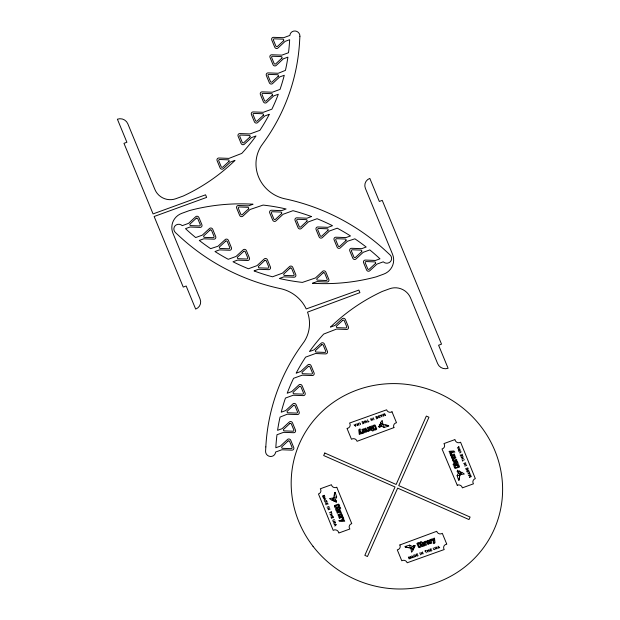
<?xml version="1.0" encoding="UTF-8"?>
<svg xmlns="http://www.w3.org/2000/svg" width="620" height="620" viewBox="0 0 620 620"><rect width="100%" height="100%" fill="white"/><g stroke="black" fill="none" stroke-linecap="round" stroke-linejoin="round"><path stroke-width="0.93" d="M334.18 495.481L334.583 492.435L334.862 493.132L333.304 499.658L334.482 501.464L336.675 496.914L335.11 492.28L334.862 493.132M459.606 477.106L459.211 480.151L458.924 479.454L460.482 472.936L459.304 471.123L457.118 475.672L458.676 480.306L458.924 479.454M336.528 501.348L336.102 502.448L335.877 501.394L334.327 501.549L332.173 499.681L333.397 497.984L336.49 500.751L336.528 501.348L335.877 501.394M457.258 471.239L457.684 470.138L457.909 471.192L459.459 471.037L461.613 472.905L460.389 474.602L457.304 471.843L457.258 471.239L457.909 471.192M332.351 499.813L332.033 500.363L329.46 498.573L333.397 497.984M461.435 472.773L461.753 472.223L464.326 474.021L460.389 474.602M380.998 423.142L382.912 424.219L380.161 427.141L378.401 426.715L379.479 426.521L379.277 425.018L380.998 423.142L380.424 422.825L382.191 420.375L382.912 424.219M412.788 549.444L410.874 548.367L413.625 545.453L415.385 545.879L414.307 546.065L414.517 547.568L412.788 549.444L413.362 549.762L411.595 552.211L410.874 548.367M324.159 500.247L325.833 498.743L323.516 498.689M334.8 526.054L336.474 524.543L334.157 524.497M459.629 448.097L457.32 448.043L458.986 446.539M470.27 473.897L467.953 473.85L469.627 472.347M459.862 450.345C460.722 446.671 457.723 452.763 458.428 449.345M333.924 522.249C333.064 525.923 336.071 519.823 335.358 523.241M361.824 421.902L363.111 421.43L363.909 423.375L362.623 423.847M375.573 416.896L376.859 416.423L377.665 418.376L376.379 418.841M354.051 424.723L354.562 425.25L355.64 424.855M380.308 415.175L380.812 415.695L381.897 415.307M362.344 422.863L363.522 422.429M364.847 422.042L366.25 421.53M376.1 417.857L377.278 417.43M367.583 422.057L369.016 421.53M387.957 425.793L388.663 425.537L381.192 424.072L379.363 425.173L384.113 427.436L388.841 426.064L385.516 425.057M322.416 496.015L324.407 495.287L322.764 496.853L325.105 496.976L323.113 497.697M458.738 451.5C460.73 449.337 462.342 453.197 459.304 452.879M461.187 457.428L463.179 456.707M327.035 507.207L329.026 506.486M461.761 458.815L463.752 458.087M327.523 508.408L329.522 507.679L328.104 509.803L330.096 509.082M462.443 460.474L464.434 459.746M463.69 463.512L465.69 462.784L464.271 464.907L466.263 464.179M329.352 512.841L331.344 512.112M330.034 514.499L332.026 513.771M464.76 466.1L466.759 465.38M330.607 515.879L332.599 515.158M334.482 519.707C331.452 519.389 333.064 523.257 335.048 521.087M470.673 474.889L468.681 475.61L471.022 475.734L469.379 477.299L471.371 476.579M405.829 546.793L404.945 546.53L409.673 545.15L414.424 547.421L412.594 548.514L405.124 547.049L408.278 547.53M417.407 553.745L416.121 554.218L416.927 556.163L418.213 555.698M424.77 551.056L426.211 550.529M431.164 548.746L429.877 549.212L430.675 551.157L431.969 550.692M427.536 551.056L428.939 550.544M416.516 555.163L417.694 554.73M430.264 550.157L431.443 549.731M411.897 557.287L412.974 556.892L413.486 557.419M438.146 548.437L438.146 547.731L439.231 547.336L439.735 547.863M457.118 475.672L460.156 475.214M333.63 497.372L336.675 496.914M380.812 415.695L381.904 416.841L381.889 414.594M354.562 425.25L355.655 426.397L355.64 424.15M439.231 547.336L438.131 546.197L438.146 547.731M412.974 556.892L411.882 555.745L411.897 557.992M393.94 427.606L357.066 441.285A3.612 3.464 23.3 0 0 351.478 439.27L346.999 428.397A3.488 3.34 23.3 0 0 347.479 428.327A3.612 3.464 23.3 0 0 349.572 423.049L386.609 409.82A3.627 3.472 23.3 0 0 392.003 411.804M399.846 544.98L436.72 531.309A3.612 3.464 23.3 0 0 442.308 533.324L446.788 544.197A3.488 3.34 23.3 0 0 446.315 544.267A3.612 3.464 23.3 0 0 444.214 549.545L407.177 562.766A3.627 3.472 23.3 0 0 401.783 560.782L397.281 549.863A3.619 3.472 23.3 0 0 399.854 544.98M435.844 548.599C439.627 549.537 433.303 546.445 436.821 547.235M357.949 423.987C354.16 423.049 360.483 426.142 356.965 425.359M462.132 454.173L462.66 455.436L460.675 456.157L460.156 454.894M467.713 467.689L468.232 468.96L466.248 469.681L465.729 468.41M458.459 447.012L458.901 448.074M469.1 472.82L469.542 473.882M461.164 454.654L461.637 455.808M466.736 468.17L467.209 469.332M462.078 457.111L462.644 458.49M462.148 459.761L462.729 461.179M392.003 411.804L396.506 422.732A3.619 3.472 23.3 0 0 393.933 427.614M384.609 413.61L385.415 415.563L383.749 413.92L383.703 416.19L382.897 414.23M434.612 547.468C436.899 549.49 432.962 550.901 433.21 547.979M428.583 549.669L429.389 551.63M373.217 417.748L374.031 419.709M427.172 550.18L427.978 552.141M372 418.198L372.806 420.151L370.582 418.709L371.388 420.67M425.49 550.793L426.296 552.753M422.398 551.916L423.204 553.877L420.98 552.436L421.786 554.396M367.49 419.833L368.303 421.794M365.808 420.445L366.614 422.406M419.763 552.877L420.569 554.838M364.397 420.957L365.203 422.918M360.577 424.607C360.832 421.685 356.895 423.096 359.174 425.118M410.897 558.357L410.091 556.396L410.037 558.674L408.371 557.024L409.177 558.984M328.058 504.176L327.538 502.913L325.554 503.634L326.081 504.897M331.057 511.415L331.638 512.825M333.63 517.692L333.111 516.429L331.127 517.15L331.654 518.413M331.142 514.096L331.708 515.484M326.577 503.262L327.05 504.417M332.149 516.778L332.63 517.933M324.245 498.705L324.686 499.767M334.885 524.512L335.327 525.574M409.673 545.15L410.239 548.126M383.548 424.46L384.113 427.436M414.238 545.429L414.307 546.065M379.479 426.521L379.548 427.164M339.148 509.539C336.296 512.476 336.513 507.966 339.148 509.539M454.638 462.977C456.893 465.078 458.389 459.978 454.646 462.915M364.715 429.42C365.389 432.07 366.164 427.606 364.715 429.42M429.071 543.105C427.823 545.081 428.18 540.57 429.071 543.105M370.109 427.467C371.21 432.597 372.713 426.188 370.109 427.467M423.677 545.042C421.399 546.886 422.282 539.795 423.677 545.042M366.273 431.047C365.165 432.295 365.242 430.04 366.544 429.784A0.845 0.806 23.3 0 0 366.614 429.528L365.932 428.234A0.798 0.767 23.3 0 0 365.552 428.133L364.475 428.993L363.336 428.986A1.186 1.139 23.3 0 1 363.545 429.249L364.87 432.047A0.775 0.744 23.3 0 0 365.157 432.202L365.854 432.194A3.294 3.154 23.3 0 0 366.358 432.032L367.024 431.52A0.946 0.907 23.3 0 0 367.149 431.086L367.009 430.45L366.273 431.047M427.521 541.454L426.785 542.136L426.637 541.5A0.946 0.907 23.3 0 1 426.769 541.066L427.428 540.555A3.294 3.154 23.3 0 1 427.932 540.392L428.629 540.384A0.775 0.744 23.3 0 1 428.916 540.539L430.241 543.345A1.186 1.139 23.3 0 0 430.45 543.601L429.311 543.601L428.234 544.453A0.798 0.767 23.3 0 1 427.854 544.36L427.172 543.066A0.845 0.806 23.3 0 1 427.242 542.802C428.381 542.562 428.815 540.408 427.521 541.454M359.685 429.97L362.188 433.45L361.228 433.799L359.693 431.559L360.22 434.163L359.298 434.496L358.763 429.8L359.988 428.877L360.267 429.552L359.709 429.885M434.101 542.515L433.519 543.035L433.799 543.709L435.023 542.787L434.488 538.09L433.574 538.423L434.093 541.028L432.558 538.796L431.605 539.144L434.101 542.515M372.581 426.296L374.023 429.784A1.294 1.24 23.3 0 0 374.813 430.125L376.363 429.559A1.294 1.24 23.3 0 0 376.712 428.808L375.201 425.258A1.263 1.209 23.3 0 0 374.48 424.979L372.93 425.545A1.294 1.24 23.3 0 0 372.581 426.296M417.074 543.779L418.593 547.336A1.263 1.209 23.3 0 0 419.306 547.607L420.856 547.042A1.294 1.24 23.3 0 0 421.205 546.29L419.771 542.802A1.294 1.24 23.3 0 0 418.973 542.461L417.423 543.035A1.294 1.24 23.3 0 0 417.074 543.787M326.911 501.471L325.454 502.386L324.554 501.2L326.546 500.479L326.911 501.471M466.883 470.991L467.24 472.114L469.232 471.386L468.332 470.2L466.883 470.991M265.825 446.911L265.577 451.205A5.045 4.836 23.3 0 0 270.304 456.475A5.045 4.836 23.3 0 0 275.582 452.042L281.844 449.764L291.609 450.136A2.015 1.93 23.3 0 0 293.74 447.539L290.733 440.231A2.015 1.93 23.3 0 0 287.293 439.665L280.341 446.113L275.83 447.756A196.61 188.511 23.3 0 1 276.9 435.395L276.977 434.736L283.596 432.334L293.361 432.698A2.015 1.93 23.3 0 0 295.492 430.102L292.485 422.801A2.015 1.93 23.3 0 0 289.044 422.236L282.092 428.683L277.582 430.319L277.745 429.257A196.61 188.511 23.3 0 1 280.054 417.089L287.246 414.207L297.011 414.571A2.015 1.93 23.3 0 0 299.142 411.975L296.135 404.674A2.015 1.93 23.3 0 0 292.694 404.108L285.743 410.556L281.232 412.192L281.519 411.075A196.61 188.511 23.3 0 1 285.06 399.233L285.464 398.055L293.214 395.235L302.971 395.606A2.015 1.93 23.3 0 0 305.11 393.01L302.095 385.71A2.015 1.93 23.3 0 0 298.662 385.136L291.71 391.584L287.2 393.227L287.866 391.483A196.215 188.131 23.3 0 1 293.586 378.301L302.18 375.178L311.945 375.542A2.015 1.93 23.3 0 0 314.077 372.946L311.07 365.645A2.015 1.93 23.3 0 0 307.629 365.079L300.677 371.527L296.166 373.163L296.391 372.744A196.61 188.511 23.3 0 1 304.714 358.515L305.629 357.128L315.495 353.532L325.26 353.904A2.015 1.93 23.3 0 0 327.391 351.308L324.384 343.999A2.015 1.93 23.3 0 0 320.943 343.433L313.991 349.882L309.481 351.524L310.574 350.021A196.61 188.511 23.3 0 1 323.694 334.072L336.513 329.088L346.278 329.453A2.015 1.93 23.3 0 0 348.409 326.856L345.402 319.556A2.015 1.93 23.3 0 0 341.961 318.99L335.009 325.438L330.499 327.081L330.925 326.663A196.61 188.511 23.3 0 1 382.253 291.447L389.678 288.742A16.136 15.469 23.3 0 1 410.556 297.941L437.658 363.669A8.068 7.735 23.3 0 0 448.097 368.272L438.588 345.216L441.518 344.147L382.246 200.384L379.324 201.453L369.815 178.389A8.068 7.735 23.3 0 0 365.397 188.403L392.491 254.123A16.136 15.469 23.3 0 1 383.656 274.141L376.231 276.846A196.61 188.511 23.3 0 1 313.046 283.301L312.433 283.262L316.944 281.62L326.709 281.984A2.015 1.93 23.3 0 0 328.84 279.387L325.826 272.087A2.015 1.93 23.3 0 0 322.392 271.521L315.44 277.969L302.389 282.402A196.61 188.511 23.3 0 1 281.255 278.915L279.372 278.496L283.882 276.853L293.647 277.217A2.015 1.93 23.3 0 0 295.779 274.621L292.772 267.321A2.015 1.93 23.3 0 0 289.331 266.755L282.379 273.203L272.505 276.791L270.839 276.342A196.61 188.511 23.3 0 1 254.487 271.095L254.022 270.925L258.524 269.281L268.29 269.646A2.015 1.93 23.3 0 0 270.421 267.05L267.414 259.749A2.015 1.93 23.3 0 0 263.973 259.183L257.021 265.631L248.426 268.762A196.215 188.131 23.3 0 1 234.748 262.64L233.004 261.772L237.514 260.129L247.272 260.501A2.015 1.93 23.3 0 0 249.411 257.904L246.396 250.596A2.015 1.93 23.3 0 0 242.963 250.031L236.003 256.478L228.253 259.3L227.121 258.687A196.61 188.511 23.3 0 1 216.008 252.169L215.001 251.526L219.503 249.883L229.268 250.255A2.015 1.93 23.3 0 0 231.399 247.659L228.392 240.351A2.015 1.93 23.3 0 0 224.952 239.785L218 246.233L210.614 248.659A196.61 188.511 23.3 0 1 200.183 241.126L199.299 240.444L203.81 238.801L213.575 239.165A2.015 1.93 23.3 0 0 215.706 236.569L212.699 229.268A2.015 1.93 23.3 0 0 209.258 228.703L202.306 235.151L195.688 237.561L195.161 237.127A196.61 188.511 23.3 0 1 185.512 228.664L190.014 227.021L199.779 227.385A2.015 1.93 23.3 0 0 201.911 224.797L198.904 217.488A2.015 1.93 23.3 0 0 195.463 216.922L188.511 223.371L182.249 225.649A5.045 4.836 23.3 0 0 175.173 225.719A5.045 4.836 23.3 0 0 175.46 232.601L178.715 235.615A206.638 198.129 23.3 0 0 279.341 288.401A35.968 34.488 23.3 0 1 306.218 308.938L358.848 290.075L359.918 292.663L307.528 312.131A35.968 34.488 23.3 0 1 304.257 341.543L301.072 345.976A206.638 198.129 23.3 0 0 265.825 446.911M299.902 36.27L299.654 40.556A206.638 198.129 23.3 0 1 264.407 141.492L261.229 145.933A35.968 34.488 23.3 0 0 286.146 199.067A206.638 198.129 23.3 0 1 386.772 251.86L390.026 254.874A5.045 4.836 23.3 0 1 390.313 261.756A5.045 4.836 23.3 0 1 383.238 261.826L376.976 264.104L370.024 270.553A2.015 1.93 23.3 0 1 366.583 269.979L363.576 262.678A2.015 1.93 23.3 0 1 365.707 260.082L375.472 260.454L379.975 258.811A196.61 188.511 23.3 0 0 370.326 250.348L369.799 249.914L363.18 252.325L356.229 258.772A2.015 1.93 23.3 0 1 352.788 258.207L349.781 250.899A2.015 1.93 23.3 0 1 351.912 248.31L361.677 248.674L366.18 247.031L365.304 246.342A196.61 188.511 23.3 0 0 354.873 238.816L347.487 241.242L340.535 247.69A2.015 1.93 23.3 0 1 337.094 247.117L334.087 239.816A2.015 1.93 23.3 0 1 336.218 237.22L345.976 237.584L350.486 235.949L349.478 235.306A196.61 188.511 23.3 0 0 338.365 228.788L337.233 228.176L329.476 230.996L322.524 237.445A2.015 1.93 23.3 0 1 319.091 236.871L316.076 229.571A2.015 1.93 23.3 0 1 318.215 226.974L327.972 227.338L332.483 225.703L330.739 224.835A196.215 188.131 23.3 0 0 317.06 218.713L308.466 221.844L301.514 228.292A2.015 1.93 23.3 0 1 298.073 227.726L295.066 220.418A2.015 1.93 23.3 0 1 297.197 217.829L306.954 218.194L311.465 216.551L311 216.38A196.61 188.511 23.3 0 0 294.647 211.133L292.981 210.684L283.108 214.272L276.156 220.72A2.015 1.93 23.3 0 1 272.715 220.154L269.708 212.854A2.015 1.93 23.3 0 1 271.839 210.258L281.604 210.622L286.115 208.979L284.231 208.56A196.61 188.511 23.3 0 0 263.097 205.073L250.046 209.506L243.094 215.954A2.015 1.93 23.3 0 1 239.653 215.388L236.646 208.088A2.015 1.93 23.3 0 1 238.778 205.491L248.542 205.856L253.053 204.213L252.433 204.174A196.61 188.511 23.3 0 0 189.255 210.629L181.823 213.334A16.136 15.469 23.3 0 0 172.988 233.345L200.09 299.072A8.068 7.735 23.3 0 1 195.672 309.078L186.163 286.022L183.241 287.083L154.14 216.496L206.638 197.4L205.569 194.812L153.07 213.915L123.969 143.328L126.899 142.259L117.389 119.203A8.068 7.735 23.3 0 1 127.829 123.799L154.923 189.526A16.136 15.469 23.3 0 0 175.801 198.726L183.233 196.029A196.61 188.511 23.3 0 0 234.562 160.812L234.988 160.394L230.477 162.037L223.526 168.485A2.015 1.93 23.3 0 1 220.085 167.919L217.078 160.611A2.015 1.93 23.3 0 1 219.209 158.023L228.974 158.387L241.792 153.404A196.61 188.511 23.3 0 0 254.913 137.454L256.006 135.951L251.495 137.594L244.544 144.042A2.015 1.93 23.3 0 1 241.103 143.468L238.096 136.167A2.015 1.93 23.3 0 1 240.227 133.571L249.992 133.935L259.858 130.347L260.772 128.96A196.61 188.511 23.3 0 0 269.096 114.731L269.312 114.305L264.81 115.948L257.858 122.396A2.015 1.93 23.3 0 1 254.417 121.83L251.402 114.529A2.015 1.93 23.3 0 1 253.541 111.933L263.298 112.298L271.901 109.167A196.215 188.131 23.3 0 0 277.621 95.992L278.287 94.248L273.776 95.883L266.825 102.339A2.015 1.93 23.3 0 1 263.392 101.765L260.377 94.465A2.015 1.93 23.3 0 1 262.508 91.869L272.273 92.233L280.023 89.412L280.426 88.242A196.61 188.511 23.3 0 0 283.968 76.392L284.255 75.276L279.744 76.919L272.792 83.367A2.015 1.93 23.3 0 1 269.351 82.801L266.344 75.501A2.015 1.93 23.3 0 1 268.476 72.904L278.233 73.269L285.433 70.385A196.61 188.511 23.3 0 0 287.742 58.218L287.905 57.156L283.394 58.791L276.442 65.24A2.015 1.93 23.3 0 1 273.002 64.674L269.995 57.373A2.015 1.93 23.3 0 1 272.126 54.777L281.891 55.141L288.509 52.731L288.587 52.08A196.61 188.511 23.3 0 0 289.656 39.719L285.146 41.362L278.194 47.81A2.015 1.93 23.3 0 1 274.753 47.236L271.746 39.936A2.015 1.93 23.3 0 1 273.877 37.34L283.642 37.704L289.904 35.425A5.045 4.836 23.3 0 1 295.182 31A5.045 4.836 23.3 0 1 299.902 36.27M338.784 515.267C339.791 517.049 340.558 513.926 338.784 515.267M455.01 457.281C453.375 458.722 453.84 455.553 455.01 457.281M342.194 515.259L342.163 515.491A0.775 0.744 23.3 0 1 342.015 515.763L339.163 516.964A1.186 1.139 23.3 0 0 338.908 517.165L338.877 516.049L337.962 514.98A0.798 0.767 23.3 0 1 338.047 514.615L339.357 513.988A0.845 0.806 23.3 0 1 339.628 514.065C342.914 517.134 340.109 513.438 340.954 513.515A0.946 0.907 23.3 0 1 341.403 513.654L341.946 514.313A3.294 3.154 23.3 0 1 342.132 514.809L342.194 515.259M451.6 457.211L451.654 457.777A3.294 3.154 23.3 0 0 451.841 458.273L452.391 458.932A0.946 0.907 23.3 0 0 452.84 459.071C453.677 459.149 450.872 455.452 454.158 458.521A0.845 0.806 23.3 0 0 454.429 458.599L455.739 457.979A0.798 0.767 23.3 0 0 455.832 457.607L454.91 456.537L454.886 455.429A1.186 1.139 23.3 0 1 454.623 455.623L451.779 456.824A0.775 0.744 23.3 0 0 451.624 457.095L451.6 457.211M369.14 427.265L370.543 430.233A0.876 0.845 23.3 0 0 370.915 430.311L371.543 430.117A0.845 0.814 23.3 0 0 371.783 429.869L372.535 431.001L373.457 430.668L371.535 426.002L370.427 426.498A0.853 0.814 23.3 0 0 370.055 426.467L369.435 426.731A0.876 0.845 23.3 0 0 369.218 427.017L369.14 427.265M424.661 545.182L424.576 545.569A0.876 0.845 23.3 0 1 424.351 545.864L423.731 546.119A0.853 0.814 23.3 0 1 423.359 546.088L422.259 546.584L420.329 541.919L421.251 541.586L422.003 542.717A0.845 0.814 23.3 0 1 422.243 542.469L422.871 542.283A0.876 0.845 23.3 0 1 423.243 542.353L424.661 545.182M362.808 431.946L362.041 432.597L362.7 433.357A0.853 0.814 23.3 0 0 362.987 433.086L363.173 432.543L363.367 433.016L364.242 432.698L362.793 429.18L361.879 429.513L362.808 431.946M430.985 540.57L431.907 543.073L430.993 543.407L429.544 539.888L430.42 539.571L430.613 540.043L430.799 539.509A0.853 0.814 23.3 0 1 431.086 539.237L431.745 539.989L430.985 540.57M368.226 429.978L367.451 430.629L368.11 431.381A0.853 0.814 23.3 0 0 368.404 431.117L368.582 430.575L368.776 431.047L369.66 430.729L368.21 427.211L367.288 427.544L368.226 429.978M425.576 542.539L426.498 545.042L425.576 545.375L424.127 541.865L425.01 541.539L425.204 542.012L425.39 541.477A0.853 0.814 23.3 0 1 425.677 541.206L426.335 541.957L425.591 542.477M375.743 428.8C372.039 430.582 374.038 421.104 375.743 428.8M418.058 543.693C419.422 551.265 422.057 542.531 418.058 543.693M335.281 506.393C338.365 509.594 341.054 502.045 335.281 506.393M458.521 466.108C453.259 470.588 454.809 463.218 458.521 466.108M378.161 416.245L378.766 417.717L380.137 417.485L379.332 415.524L378.161 416.245M415.648 556.225L414.454 557.062L413.649 555.101L415.02 554.869L415.648 556.225M336.172 510.074L336.125 510.19A0.853 0.814 23.3 0 0 336.102 510.555L336.389 511.159A0.876 0.845 23.3 0 0 336.699 511.384L338.505 511.206L339.969 510.198A0.876 0.845 23.3 0 0 340.031 509.834L339.814 509.214A0.845 0.814 23.3 0 0 339.558 508.974L339.194 508.826L340.698 508.276L340.326 507.377L335.583 509.105L336.172 510.074M457.661 462.396L458.203 463.489L453.46 465.217L453.088 464.31L454.592 463.768L454.228 463.613A0.845 0.814 23.3 0 1 453.972 463.373L453.755 462.753A0.876 0.845 23.3 0 1 453.817 462.396L455.282 461.389L457.087 461.203A0.876 0.845 23.3 0 1 457.397 461.427L457.684 462.032A0.853 0.814 23.3 0 1 457.661 462.396M324.795 453.026L323.687 455.537L395.033 486.971L364.839 555.357L367.459 556.512L397.645 488.126L468.999 519.56L470.1 517.057L398.753 485.615L428.947 417.229L426.335 416.074L396.141 484.468L324.795 453.026M334.761 505.447L334.699 505.517A1.263 1.209 23.3 0 0 334.436 506.207L335.071 507.726A1.294 1.24 23.3 0 0 335.854 508.09L339.404 506.804A1.294 1.24 23.3 0 0 339.729 506.036L339.094 504.517A1.294 1.24 23.3 0 0 338.311 504.153L334.761 505.447M459.087 467.069L455.475 468.433A1.294 1.24 23.3 0 1 454.693 468.077L454.065 466.55A1.294 1.24 23.3 0 1 454.39 465.791L457.932 464.496A1.294 1.24 23.3 0 1 458.722 464.853L459.343 466.38A1.263 1.209 23.3 0 1 459.087 467.069M283.603 40.726L277.489 46.407A1.008 0.969 23.3 0 1 275.861 46.027L273.389 40.029A1.008 0.969 23.3 0 1 274.257 38.82L282.953 39.153A1.008 0.969 23.3 0 1 283.603 40.726M281.852 58.164L275.737 63.837A1.008 0.969 23.3 0 1 274.11 63.465L271.637 57.466A1.008 0.969 23.3 0 1 272.505 56.257L281.201 56.583A1.008 0.969 23.3 0 1 281.852 58.164M278.194 76.291L272.087 81.964A1.008 0.969 23.3 0 1 270.46 81.592L267.987 75.594A1.008 0.969 23.3 0 1 268.847 74.385L277.543 74.71A1.008 0.969 23.3 0 1 278.194 76.291M272.234 95.255L266.127 100.936A1.008 0.969 23.3 0 1 264.492 100.556L262.028 94.558A1.008 0.969 23.3 0 1 262.888 93.349L271.583 93.674A1.008 0.969 23.3 0 1 272.234 95.255M263.26 115.32L257.153 120.993A1.008 0.969 23.3 0 1 255.518 120.621L253.053 114.623A1.008 0.969 23.3 0 1 253.913 113.413L262.609 113.739A1.008 0.969 23.3 0 1 263.26 115.32M249.953 136.966L243.838 142.639A1.008 0.969 23.3 0 1 242.211 142.259L239.738 136.261A1.008 0.969 23.3 0 1 240.606 135.052L249.302 135.385A1.008 0.969 23.3 0 1 249.953 136.966M228.935 161.409L222.82 167.082A1.008 0.969 23.3 0 1 221.193 166.71L218.721 160.704A1.008 0.969 23.3 0 1 219.588 159.503L228.284 159.828A1.008 0.969 23.3 0 1 228.935 161.409M196.245 218.256L190.053 223.998A1.008 0.969 23.3 0 0 190.704 225.579L199.291 225.912A1.008 0.969 23.3 0 0 200.229 224.595L197.749 218.604A1.008 0.969 23.3 0 0 196.245 218.256M210.04 230.036L203.848 235.778A1.008 0.969 23.3 0 0 204.499 237.359L213.086 237.685A1.008 0.969 23.3 0 0 214.024 236.375L211.544 230.376A1.008 0.969 23.3 0 0 210.04 230.036M248.504 208.878L242.312 214.621A1.008 0.969 23.3 0 1 240.808 214.28L238.328 208.281A1.008 0.969 23.3 0 1 239.266 206.972L247.853 207.297A1.008 0.969 23.3 0 1 248.504 208.878M225.734 241.118L219.542 246.861A1.008 0.969 23.3 0 0 220.201 248.442L228.78 248.775A1.008 0.969 23.3 0 0 229.718 247.465L227.238 241.467A1.008 0.969 23.3 0 0 225.734 241.118M281.565 213.644L275.373 219.387A1.008 0.969 23.3 0 1 273.87 219.046L271.389 213.047A1.008 0.969 23.3 0 1 272.327 211.738L280.914 212.063A1.008 0.969 23.3 0 1 281.565 213.644M243.745 251.363L237.553 257.106A1.008 0.969 23.3 0 0 238.204 258.687L246.783 259.021A1.008 0.969 23.3 0 0 247.721 257.711L245.249 251.712A1.008 0.969 23.3 0 0 243.745 251.363M306.916 221.216L300.731 226.959A1.008 0.969 23.3 0 1 299.22 226.61L296.748 220.619A1.008 0.969 23.3 0 1 297.685 219.302L306.264 219.635A1.008 0.969 23.3 0 1 306.916 221.216M264.755 260.516L258.563 266.259A1.008 0.969 23.3 0 0 259.214 267.84L267.801 268.166A1.008 0.969 23.3 0 0 268.739 266.856L266.259 260.857A1.008 0.969 23.3 0 0 264.755 260.516M327.933 230.361L321.741 236.112A1.008 0.969 23.3 0 1 320.238 235.763L317.758 229.764A1.008 0.969 23.3 0 1 318.696 228.454L327.283 228.78A1.008 0.969 23.3 0 1 327.933 230.361M290.113 268.088L283.921 273.831A1.008 0.969 23.3 0 0 284.572 275.412L293.159 275.737A1.008 0.969 23.3 0 0 294.097 274.428L291.617 268.429A1.008 0.969 23.3 0 0 290.113 268.088M345.937 240.606L339.752 246.357A1.008 0.969 23.3 0 1 338.241 246.008L335.769 240.01A1.008 0.969 23.3 0 1 336.707 238.7L345.286 239.026A1.008 0.969 23.3 0 1 345.937 240.606M323.175 272.854L316.983 278.597A1.008 0.969 23.3 0 0 317.634 280.178L326.221 280.504A1.008 0.969 23.3 0 0 327.159 279.194L324.678 273.195A1.008 0.969 23.3 0 0 323.175 272.854M361.638 251.697L355.446 257.44A1.008 0.969 23.3 0 1 353.942 257.091L351.463 251.1A1.008 0.969 23.3 0 1 352.4 249.783L360.987 250.116A1.008 0.969 23.3 0 1 361.638 251.697M375.433 263.477L369.241 269.219A1.008 0.969 23.3 0 1 367.738 268.871L365.257 262.872A1.008 0.969 23.3 0 1 366.195 261.562L374.774 261.896A1.008 0.969 23.3 0 1 375.433 263.477M342.666 320.393L336.551 326.066A1.008 0.969 23.3 0 0 337.203 327.647L345.898 327.972A1.008 0.969 23.3 0 0 346.766 326.763L344.294 320.765A1.008 0.969 23.3 0 0 342.666 320.393M321.648 344.836L315.534 350.509A1.008 0.969 23.3 0 0 316.185 352.09L324.88 352.416A1.008 0.969 23.3 0 0 325.748 351.215L323.276 345.208A1.008 0.969 23.3 0 0 321.648 344.836M308.334 366.474L302.219 372.155A1.008 0.969 23.3 0 0 302.878 373.736L311.565 374.062A1.008 0.969 23.3 0 0 312.433 372.853L309.961 366.854A1.008 0.969 23.3 0 0 308.334 366.474M299.359 386.539L293.252 392.212A1.008 0.969 23.3 0 0 293.903 393.793L302.599 394.126A1.008 0.969 23.3 0 0 303.459 392.917L300.995 386.919A1.008 0.969 23.3 0 0 299.359 386.539M293.399 405.503L287.285 411.184A1.008 0.969 23.3 0 0 287.944 412.765L296.631 413.091A1.008 0.969 23.3 0 0 297.499 411.882L295.027 405.883A1.008 0.969 23.3 0 0 293.399 405.503M289.742 423.631L283.635 429.311A1.008 0.969 23.3 0 0 284.286 430.892L292.981 431.218A1.008 0.969 23.3 0 0 293.849 430.009L291.377 424.01A1.008 0.969 23.3 0 0 289.742 423.631M287.998 441.068L281.883 446.741A1.008 0.969 23.3 0 0 282.534 448.322L291.229 448.655A1.008 0.969 23.3 0 0 292.097 447.446L289.625 441.448A1.008 0.969 23.3 0 0 287.998 441.068M343.534 518.413L340.365 520.699L338.9 520.413L339.31 521.281L344.704 521.25L344.333 520.351L341.667 520.777L343.922 519.359L343.534 518.413M453.421 451.887L450.252 454.173L449.864 453.236L452.127 451.81L449.454 452.236L449.082 451.337L453.902 450.957L454.894 452.182L453.421 451.887M336.769 487.266L336.551 487.367A3.619 3.472 23.3 0 1 331.444 484.732L320.331 488.769A3.627 3.472 23.3 0 1 318.463 493.962L333.211 530.364A3.612 3.464 23.3 0 1 338.706 532.557A3.488 3.34 23.3 0 1 338.791 533.022L349.858 529A3.612 3.464 23.3 0 1 351.757 523.629L336.769 487.266M457.242 485.22L442.029 448.957A3.612 3.464 23.3 0 0 443.936 443.587L454.995 439.564A3.488 3.34 23.3 0 0 455.08 440.029A3.612 3.464 23.3 0 0 460.582 442.231L475.331 478.632A3.627 3.472 23.3 0 0 473.455 483.817L462.342 487.863A3.619 3.472 23.3 0 0 457.235 485.212M451.128 454.057L450.368 454.677A0.853 0.814 23.3 0 0 450.655 454.964L451.213 455.165L450.732 455.336L451.089 456.196L454.669 454.894L454.297 453.995L451.895 454.832L451.128 454.057M453.321 459.381L452.561 460.001A0.853 0.814 23.3 0 0 452.848 460.288L453.406 460.482L452.925 460.66L453.282 461.52L456.863 460.218L456.49 459.319L454.088 460.149L453.321 459.381M340.504 511.066L336.931 512.368L337.303 513.275C339.001 510.632 340.659 513.988 341.225 512.593A0.853 0.814 23.3 0 0 340.938 512.306L340.38 512.105L340.861 511.934L340.504 511.066M342.697 516.39L339.125 517.692L339.497 518.591C341.194 515.956 342.852 519.312 343.418 517.909A0.853 0.814 23.3 0 0 343.131 517.622L342.573 517.429L343.054 517.25L342.697 516.39M313.015 546.29A106.392 102.006 23.3 0 0 494.558 528.496A106.392 102.006 23.3 0 0 383.113 384.106A106.392 102.006 23.3 0 0 313.015 546.29"/></g></svg>
